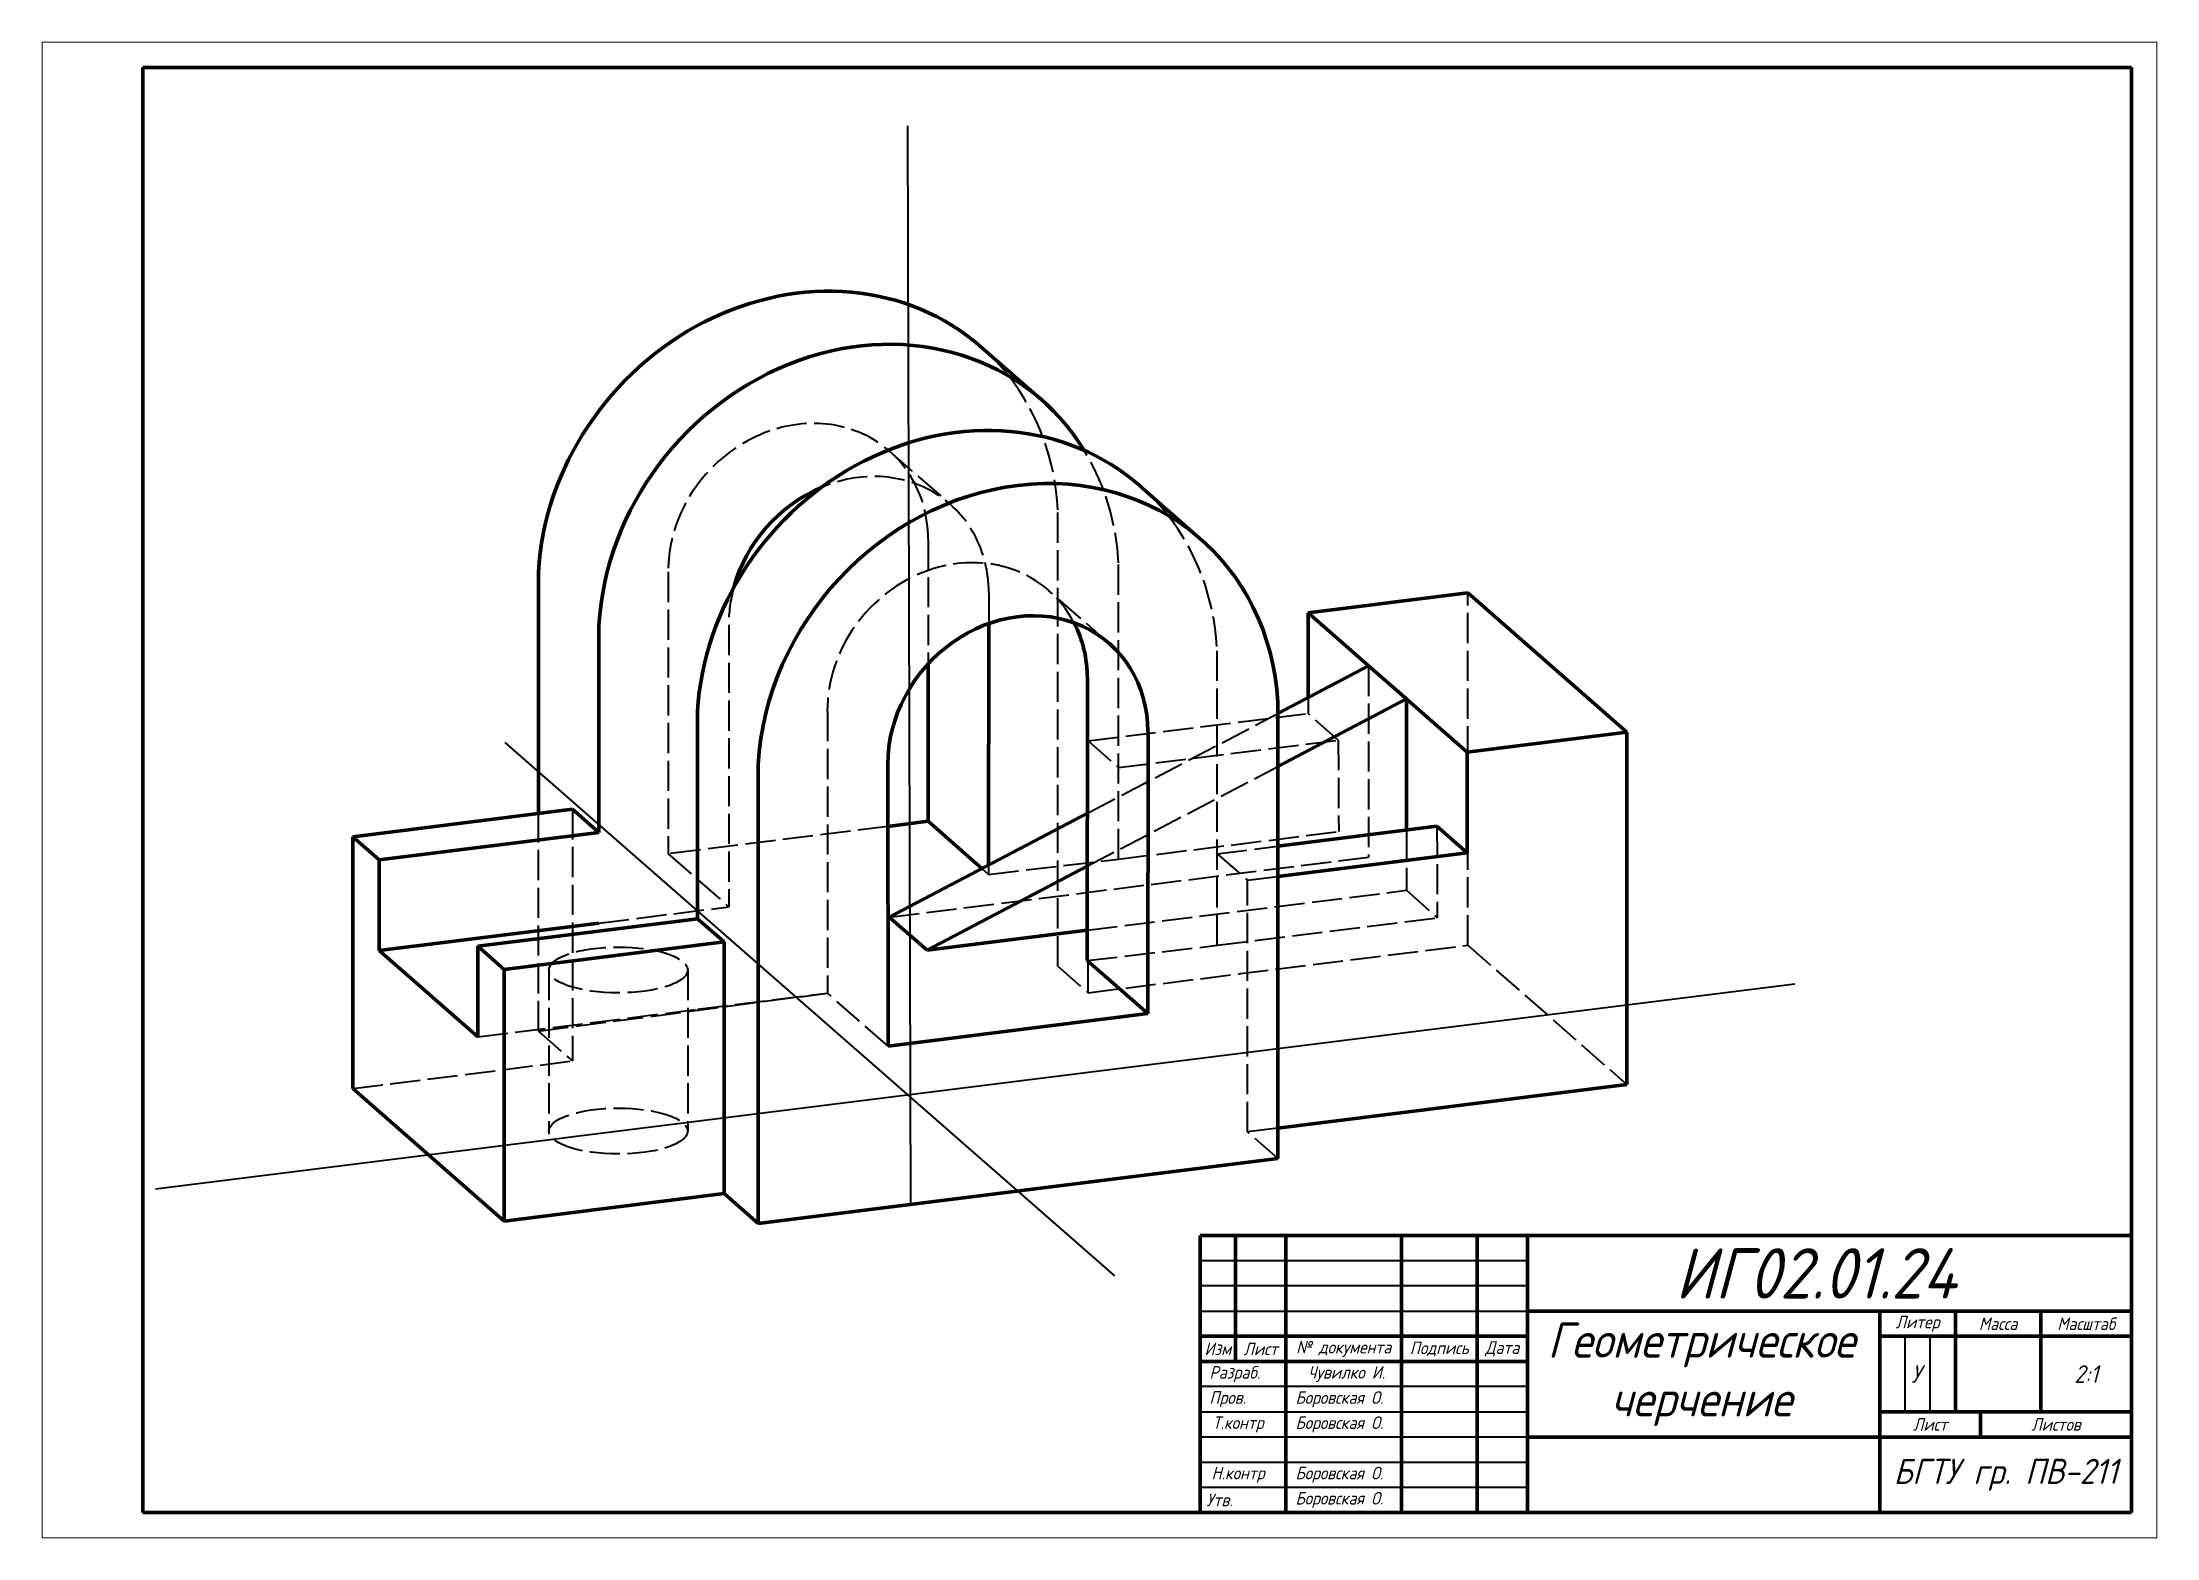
# Paper-space layout 'Диметрия' of a CAD drawing. Header units: millimetres. Extents: x 0 to 420, y 0 to 297.
# The model-space entities are those that its viewports show. They can reach past a viewport. Long polylines and large blocks are cut down to what shows.
import ezdxf

# ---------------------------------------------------------------- set-up
doc = ezdxf.new("R2010")
doc.units = ezdxf.units.MM
doc.header["$MEASUREMENT"] = 0
doc.linetypes.add('ACAD_ISO02W100', pattern=[15, 12, -3])
for name, color, linetype, lineweight in [('аннотации', 1, 'Continuous', 40), ('основной', 7, 'Continuous', 90), ('тонкий', 5, 'Continuous', 40), ('штриховой', 3, 'ACAD_ISO02W100', 40)]:
    doc.layers.add(name, color=color, linetype=linetype, lineweight=lineweight)
doc.styles.add('ГОСТ', font='isocpeur.ttf', dxfattribs={"width": 0.9, "oblique": 15})

msp = doc.modelspace()

# ---------------------------------------------------------------- linework, layer by layer
at = {"layer": 'аннотации'}
for p, q in [((1292.6, 173.63), (1292.31, 280.75)), ((1312.86, 166.53), (1252.31, 219.51)), ((1335.05, 219.74), (1335.05, 219.74)), ((1316.23, 214.38), (1316.23, 214.38)), ((1217.58, 175.17), (1380.39, 195.52))]:
    msp.add_line(p, q, dxfattribs=at)
at = {"layer": 'основной'}
for p, q in [((1299.55, 258.8), (1305.57, 253.53)), ((1315.35, 244.97), (1321.37, 239.7)), ((1255.6, 212.44), (1255.6, 236.4)), ((1347.92, 234.36), (1332.04, 232.38)), ((1347.92, 234.36), (1363.72, 220.53)), ((1261.62, 210.56), (1261.62, 231.13)), ((1300.34, 231.32), (1300.32, 207.34)), ((1332.04, 232.38), (1332.04, 223.95)), ((1332.04, 232.38), (1347.85, 218.55)), ((1294.31, 227.32), (1294.3, 211.67)), ((1329.03, 222.37), (1338.06, 227.11)), ((1341.82, 223.82), (1338.06, 227.11)), ((1310.13, 225.84), (1310.11, 197.84)), ((1329.03, 217.11), (1341.82, 223.82)), ((1329.03, 178.18), (1329.03, 223.52)), ((1341.82, 210.8), (1341.82, 223.82)), ((1271.41, 202), (1271.41, 222.57)), ((1316.15, 220.57), (1316.13, 192.57)), ((1363.72, 220.53), (1347.85, 218.55)), ((1363.72, 185.53), (1363.72, 220.53)), ((1347.85, 218.55), (1347.85, 208.55)), ((1277.43, 171.73), (1277.43, 217.3)), ((1290.31, 217.34), (1290.33, 189.35)), ((1237.16, 210.14), (1258.99, 212.87)), ((1258.99, 212.87), (1261.62, 210.56)), ((1290.43, 202.15), (1310.21, 212.52)), ((1237.16, 185.14), (1237.16, 210.14)), ((1239.79, 207.83), (1237.16, 210.14)), ((1239.79, 207.83), (1261.62, 210.56)), ((1294.3, 211.67), (1290.31, 211.17)), ((1294.3, 211.67), (1299.65, 206.98)), ((1329.03, 209.2), (1344.84, 211.18)), ((1347.85, 208.55), (1344.84, 211.18)), ((1329.03, 206.19), (1347.85, 208.55)), ((1239.79, 207.83), (1239.79, 198.83)), ((1294.2, 198.86), (1310.11, 207.2)), ((1249.58, 199.27), (1271.41, 202)), ((1274.04, 199.7), (1271.41, 202)), ((1294.2, 198.86), (1290.43, 202.15)), ((1239.79, 198.83), (1261.62, 201.56)), ((1252.21, 196.97), (1274.04, 199.7)), ((1274.04, 174.7), (1274.04, 199.7)), ((1294.2, 198.86), (1310.11, 200.85)), ((1239.79, 198.83), (1249.58, 190.27)), ((1252.21, 196.97), (1249.58, 199.27)), ((1249.58, 199.27), (1249.58, 190.27)), ((1316.13, 192.57), (1310.11, 197.84)), ((1252.21, 171.97), (1252.21, 196.97)), ((1290.33, 189.35), (1316.13, 192.57)), ((1237.16, 185.14), (1252.21, 171.97)), ((1329.03, 181.19), (1363.72, 185.53)), ((1277.43, 171.73), (1329.03, 178.18)), ((1252.21, 171.97), (1274.04, 174.7)), ((1277.43, 171.73), (1274.04, 174.7))]:
    msp.add_line(p, q, dxfattribs=at)
for centre, major_axis, start_param, end_param in [((1281.4, 238.06), (-18.15, -20.74), 9.424778, 11.718631), ((1287.42, 232.79), (-18.15, -20.74), 9.155581, 11.718631), ((1297.21, 224.23), (-18.15, -20.74), 9.424778, 11.718631), ((1303.23, 218.96), (-18.15, -20.74), 8.688335, 11.718631), ((1287.42, 232.79), (-9.07, -10.37), 4.213438, 5.21134), ((1303.23, 218.96), (-9.07, -10.37), 2.354038, 5.495631), ((1297.21, 224.23), (-9.07, -10.37), 2.354038, 2.808114)]:
    msp.add_ellipse(centre, major_axis=major_axis, ratio=0.886792, start_param=start_param, end_param=end_param, dxfattribs=at)
at = {"layer": 'штриховой'}
for p, q in [((1290.48, 248.43), (1296.5, 243.16)), ((1307.2, 231.84), (1307.2, 242.61)), ((1294.32, 239.67), (1294.31, 227.32)), ((1313.22, 207.92), (1313.22, 237.34)), ((1268.48, 236.44), (1268.5, 208.44)), ((1300.34, 234.4), (1300.34, 231.32)), ((1312.3, 229.33), (1306.28, 234.6)), ((1347.92, 199.36), (1347.92, 234.36)), ((1274.5, 231.17), (1274.52, 203.18)), ((1307.2, 197.28), (1307.2, 231.84)), ((1323, 199.36), (1323, 229.02)), ((1338.06, 227.11), (1338.06, 208.11)), ((1284.33, 222.62), (1284.31, 194.61)), ((1332.04, 223.95), (1332.04, 222.38)), ((1310.21, 219.65), (1332.04, 222.38)), ((1310.21, 212.52), (1329.03, 222.37)), ((1335.05, 219.74), (1332.04, 222.38)), ((1310.21, 194.65), (1310.21, 219.65)), ((1310.21, 219.65), (1313.22, 217.01)), ((1313.22, 217.01), (1335.05, 219.74)), ((1335.05, 219.74), (1335.09, 210.65)), ((1310.11, 207.2), (1329.03, 217.11)), ((1255.6, 190.83), (1255.6, 212.44)), ((1258.99, 212.87), (1258.99, 187.87)), ((1290.31, 211.17), (1268.5, 208.44)), ((1313.26, 207.92), (1335.09, 210.65)), ((1341.82, 210.8), (1341.82, 204.82)), ((1344.84, 211.18), (1344.87, 202.09)), ((1268.5, 208.44), (1271.41, 205.9)), ((1290.43, 202.15), (1338.06, 208.11)), ((1300.32, 206.4), (1313.26, 207.92)), ((1323, 208.45), (1329.03, 209.2)), ((1323, 208.45), (1326.02, 205.82)), ((1271.41, 205.9), (1274.52, 203.18)), ((1299.65, 206.98), (1300.32, 206.4)), ((1300.32, 207.34), (1300.32, 206.4)), ((1326.02, 205.82), (1329.03, 206.19)), ((1326.02, 180.82), (1326.02, 205.82)), ((1310.11, 200.85), (1341.82, 204.82)), ((1341.82, 204.82), (1344.87, 202.09)), ((1261.62, 201.56), (1274.52, 203.18)), ((1274.52, 203.18), (1274.52, 203.18)), ((1323.04, 199.36), (1344.87, 202.09)), ((1310.11, 197.84), (1323.04, 199.36)), ((1310.21, 194.65), (1347.92, 199.36)), ((1347.92, 199.36), (1363.72, 185.53)), ((1256.65, 196.91), (1256.65, 180.91)), ((1270.43, 196.91), (1270.43, 180.91)), ((1307.2, 197.28), (1310.21, 194.65)), ((1255.6, 190.83), (1284.31, 194.61)), ((1271.41, 193), (1284.31, 194.61)), ((1290.33, 189.35), (1284.31, 194.61)), ((1249.58, 190.27), (1271.41, 193)), ((1255.6, 190.83), (1258.99, 187.87)), ((1237.16, 185.14), (1258.99, 187.87)), ((1329.03, 181.19), (1326.02, 180.82)), ((1329.03, 178.18), (1326.02, 180.82))]:
    msp.add_line(p, q, dxfattribs=at)
for centre, major_axis, start_param, end_param in [((1281.4, 238.06), (-18.15, -20.74), 9.260372, 9.424778), ((1281.4, 238.06), (-18.15, -20.74), 8.688335, 9.260372), ((1281.4, 238.06), (-9.07, -10.37), 2.354038, 5.495631), ((1287.42, 232.79), (-18.15, -20.74), 8.980702, 9.155581), ((1287.42, 232.79), (-9.07, -10.37), 2.354038, 4.213438), ((1287.42, 232.79), (-18.15, -20.74), 8.688335, 8.980702), ((1297.21, 224.23), (-18.15, -20.74), 9.260372, 9.424778), ((1297.21, 224.23), (-18.15, -20.74), 8.697376, 9.260372), ((1297.21, 224.23), (-9.07, -10.37), 2.808114, 5.495631), ((1287.42, 232.79), (-9.07, -10.37), 5.21134, 5.495631)]:
    msp.add_ellipse(centre, major_axis=major_axis, ratio=0.886792, start_param=start_param, end_param=end_param, dxfattribs=at)
for centre in [(1263.54, 196.91), (1263.54, 180.91)]:
    msp.add_ellipse(centre, major_axis=(6.89, 0), ratio=0.330189, dxfattribs=at)

psp = doc.layouts.new('Диметрия')

# ---------------------------------------------------------------- linework, layer by layer
at = {"layer": 'основной'}
for p, q in [((415, 292), (20, 292)), ((20, 292), (20, 5)), ((415, 5), (415, 292)), ((230, 5), (230, 60)), ((230, 60), (415, 60)), ((230, 60), (230, 55)), ((230, 60), (237, 60)), ((237, 60), (237, 35)), ((247, 35), (247, 60)), ((247, 60), (270, 60)), ((270, 60), (270, 35)), ((285, 35), (285, 60)), ((295, 5), (295, 60)), ((415, 60), (415, 45)), ((295, 55), (295, 50)), ((230, 50), (230, 45)), ((365, 45), (295, 45)), ((295, 45), (295, 20)), ((295, 45), (295, 40)), ((415, 45), (365, 45)), ((365, 45), (365, 40)), ((380, 25), (380, 45)), ((380, 45), (397, 45)), ((397, 45), (397, 25)), ((295, 40), (230, 40)), ((230, 40), (230, 35)), ((365, 40), (415, 40)), ((365, 25), (365, 40)), ((365, 40), (370, 40)), ((365, 40), (370, 40)), ((375, 40), (380, 40)), ((380, 40), (380, 25)), ((415, 40), (415, 25)), ((230, 35), (295, 35)), ((237, 35), (247, 35)), ((247, 35), (247, 5)), ((270, 35), (285, 35)), ((270, 35), (270, 5)), ((285, 35), (285, 5)), ((295, 35), (295, 30)), ((230, 30), (230, 25)), ((295, 25), (295, 20)), ((415, 25), (365, 25)), ((365, 25), (365, 20)), ((370, 25), (375, 25)), ((385, 20), (385, 25)), ((230, 20), (230, 15)), ((295, 20), (365, 20)), ((365, 20), (415, 20)), ((365, 20), (365, 5)), ((415, 20), (385, 20)), ((295, 15), (295, 10)), ((20, 5), (415, 5))]:
    psp.add_line(p, q, dxfattribs=at)
at = {"layer": 'тонкий'}
for p, q in [((295, 55), (230, 55)), ((295, 50), (230, 50)), ((230, 45), (295, 45)), ((370, 40), (370, 25)), ((375, 25), (375, 40)), ((295, 30), (230, 30)), ((230, 25), (295, 25)), ((295, 20), (230, 20)), ((230, 15), (295, 15)), ((295, 10), (230, 10))]:
    psp.add_line(p, q, dxfattribs=at)

# ---------------------------------------------------------------- texts
at = {"layer": 'основной', "style": 'ГОСТ'}
for s, insert, char_height, width, attachment_point in [('ИГ02.01.24', (352.25, 52.5), 10, 50, 5), ('Геометрическое черчение', (329.54, 32.47), 7, 50, 5), ('Литер', (372.5, 42.5), 2.5, 15, 5), ('Масса', (388.5, 42.5), 2.5, 17, 5), ('Масштаб', (406, 42.5), 2.5, 18, 5), ('Изм', (233.5, 37.5), 2.5, 7, 5), ('Лист', (242, 37.5), 2.5, 10, 5), ('№ документа', (258.5, 37.5), 2.5, 23, 5), ('Подпись', (277.5, 37.5), 2.5, 15, 5), ('Дата', (290, 37.5), 2.5, 10, 5), ('\\pxql;Разраб.', (240.33, 32.5), 2.5, 17, 5), ('Чувилко И.', (259.08, 32.5), 2.5, 20.3117, 5), ('У', (372.22, 32.5), 3.5, 18, 5), ('2:1', (406, 32.5), 3.5, 18, 5), ('\\pxql;Пров.', (240.33, 27.5), 2.5, 17, 5), ('\\pxql;Боровская О.', (259.08, 27.5), 2.5, 20.3117, 5), ('Т.контр', (237.52, 22.5), 2.5, 17, 5), ('\\pxql;Боровская О.', (259.08, 22.5), 2.5, 20.3117, 5), ('Лист', (375, 22.5), 2.5, 20, 5), ('Листов', (400, 22.5), 2.5, 30, 5), ('Н.контр', (237.52, 12.5), 2.5, 17, 5), ('\\pxql;Боровская О.', (259.08, 12.5), 2.5, 20.3117, 5), ('БГТУ гр. ПВ-211 ', (390, 12.5), 5, 50, 5), ('Утв.', (231.26, 7.5), 2.5, 17, 4), ('\\pxql;Боровская О.', (259.08, 7.5), 2.5, 20.3117, 5)]:
    psp.add_mtext(s, dxfattribs=dict(at, insert=insert, char_height=char_height, width=width, attachment_point=attachment_point))

# ---------------------------------------------------------------- viewports
at = {"layer": 'основной', "view_target_point": (1272.38, 244.96)}
psp.add_viewport(center=(210, 148.5), size=(420, 297), view_center_point=(38.95, -30.18), view_height=148.5, dxfattribs=at)

doc.saveas('drawing.dxf')
